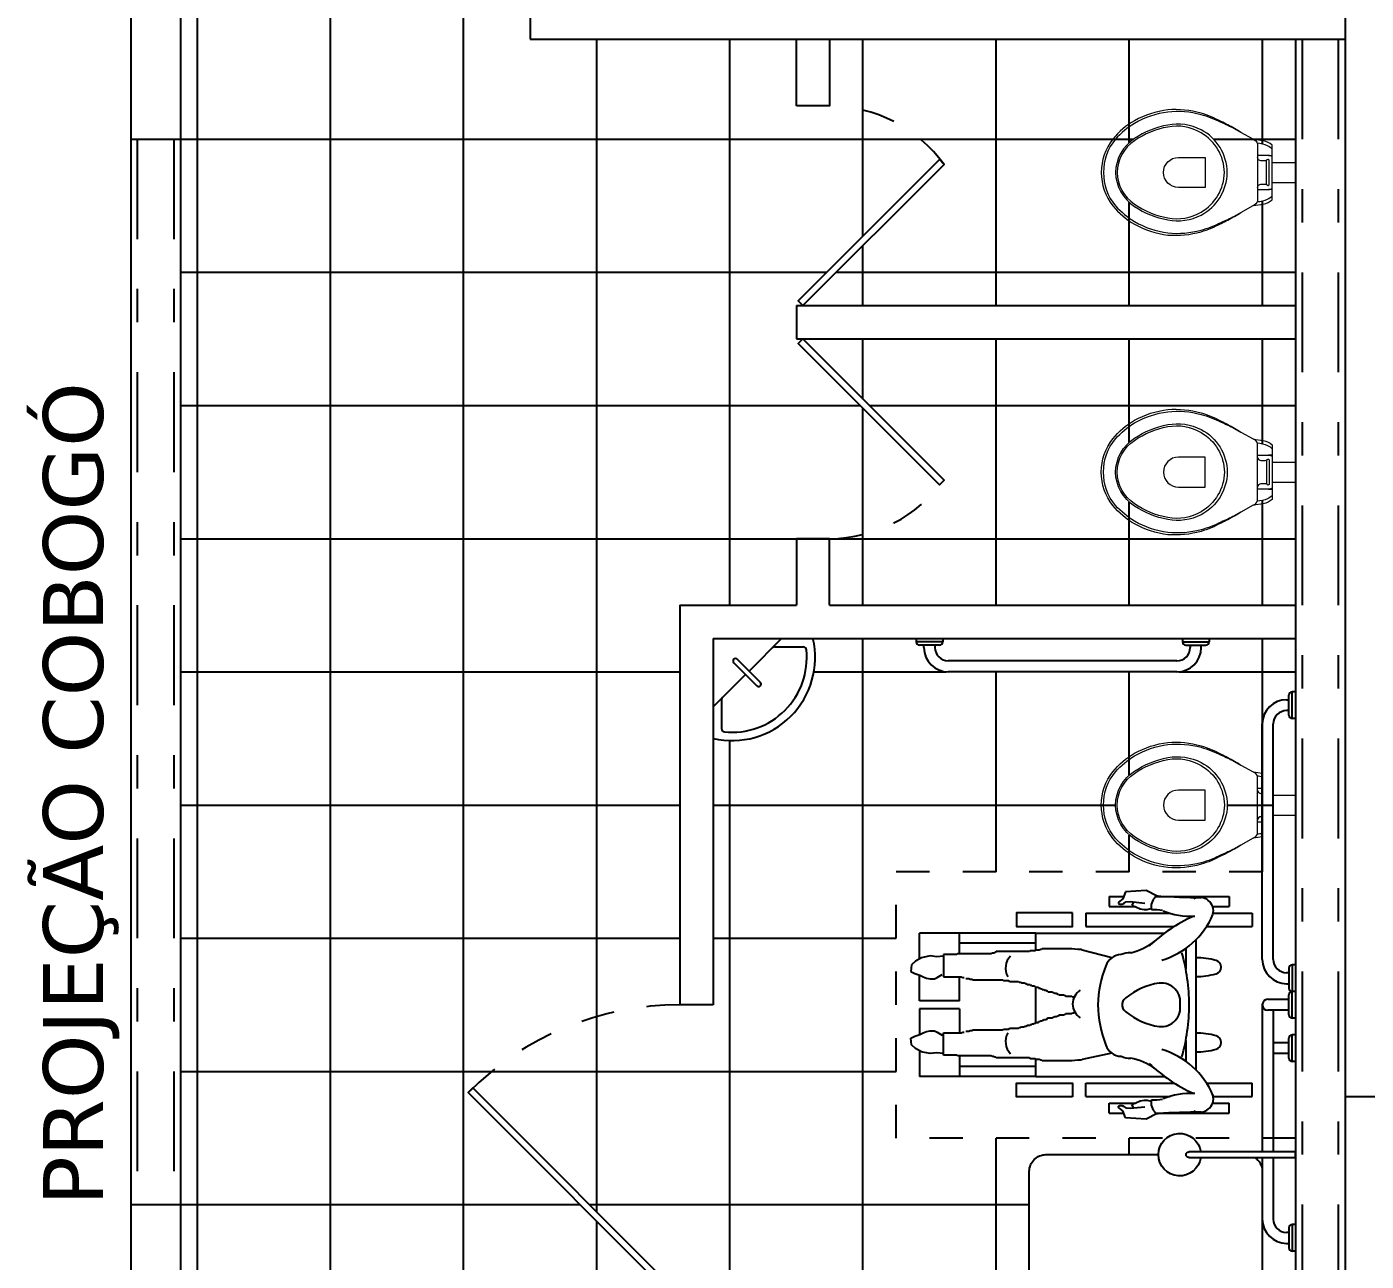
# Model space of a CAD drawing. Header units: inches. Extents: x -64 to 509, y -100 to 268.
# Drawn here: x 471.482 to 475.506, y -16.745 to -13.037 of the extents above; entities that cross this region are included whole.
import ezdxf
from ezdxf.enums import TextEntityAlignment as Align

# ---------------------------------------------------------------- set-up
doc = ezdxf.new("R2010")
doc.units = ezdxf.units.IN
doc.header["$MEASUREMENT"] = 0
for name, pattern in [('DASHDOTX2', [2, 1, -0.5, 0, -0.5]), ('HIDDEN', [0.375, 0.25, -0.125]), ('HIDDEN2', [0.1875, 0.125, -0.0625])]:
    doc.linetypes.add(name, pattern=pattern)
for name, color, linetype in [('ARQ_REBOCO', 4, 'Continuous'), ('BL-SAN-01', 1, 'Continuous'), ('COBOGO', 2, 'Continuous'), ('EQUIP', 3, 'Continuous'), ('ESQUADRIA', 2, 'Continuous'), ('PISOS', 8, 'Continuous'), ('PROJ COBERTA', 8, 'DASHDOTX2'), ('PROJEÇÃO', 8, 'HIDDEN'), ('TXAMB', 2, 'Continuous'), ('VISTA1', 1, 'Continuous')]:
    doc.layers.add(name, color=color, linetype=linetype)
doc.layers.add('BANHEIRO', color=1, linetype='Continuous', lineweight=20)
doc.styles.add('AMB100', font='verdana.ttf')

# ---------------------------------------------------------------- blocks, each defined once
blk = doc.blocks.new('Chuveiro')
for p, q in [((-0.3926, 0.01), (0, 0.01)), ((0, 0.01), (0, -0.01)), ((0, -0.01), (-0.3926, -0.01))]:
    blk.add_line(p, q)
for centre, radius, start, end in [((-0.4259, 0), 0.078, 7.3661, 352.6339), ((-0.3926, 0), 0.01, 90, 270)]:
    blk.add_arc(centre, radius, start, end)

msp = doc.modelspace()

# ---------------------------------------------------------------- hatches: boundary and pattern name
at = {"layer": 'PISOS'}
h = msp.add_hatch(dxfattribs=at)
h.set_pattern_fill('_USER,_O', color=256, scale=0.4, double=1, pattern_type=0)
h.set_pattern_definition([(0, (471.9942, -7.7748), (0, -0.4), []), (270, (471.9942, -7.7748), (-0.4, -2e-17), [])])
edge = h.paths.add_edge_path()
edge.add_line((473.0442, -8.8748), (471.9442, -8.8748))
edge.add_line((471.9442, -8.8748), (471.9442, -7.7746))
edge.add_line((471.9442, -7.7746), (472.511, -7.7748))
edge.add_line((472.511, -7.7748), (472.511, -8.0598))
edge.add_arc((472.5192, -8.123), 0.0638, 97.3661, 442.6339)
edge.add_line((472.5274, -8.0598), (472.5274, -7.7748))
edge.add_line((472.5274, -7.7748), (473.0442, -7.7748))
edge.add_line((473.0442, -7.7748), (473.0442, -8.8748))
edge = h.paths.add_edge_path()
edge.add_line((474.1442, -8.8748), (473.1442, -8.8748))
edge.add_line((473.1442, -8.8748), (473.1442, -7.7748))
edge.add_line((473.1442, -7.7748), (473.636, -7.7748))
edge.add_line((473.636, -7.7748), (473.636, -8.0598))
edge.add_arc((473.6442, -8.123), 0.0638, 97.3661, 442.6339)
edge.add_line((473.6524, -8.0598), (473.6524, -7.7748))
edge.add_line((473.6524, -7.7748), (474.1442, -7.7748))
edge.add_line((474.1442, -7.7748), (474.1442, -8.8748))
edge = h.paths.add_edge_path()
edge.add_line((475.2942, -8.8748), (474.2442, -8.8748))
edge.add_line((474.2442, -8.8748), (474.2442, -7.7748))
edge.add_line((474.2442, -7.7748), (474.761, -7.7748))
edge.add_line((474.761, -7.7748), (474.761, -8.0598))
edge.add_arc((474.7692, -8.123), 0.0638, 97.3661, 442.6339)
edge.add_line((474.7774, -8.0598), (474.7774, -7.7748))
edge.add_line((474.7774, -7.7748), (475.2942, -7.7748))
edge.add_line((475.2942, -7.7748), (475.2942, -8.8748))
edge = h.paths.add_edge_path(flags=17)
edge.add_line((475.2942, -12.8548), (474.4586, -12.8548))
edge.add_arc((475.3388, -12.8548), 0.8802, 92.9021, 180, ccw=False)
edge.add_line((475.2942, -11.9757), (475.2942, -12.8548))
edge = h.paths.add_edge_path(flags=17)
edge.add_line((475.2942, -13.8748), (473.8142, -13.8748))
edge.add_line((473.8142, -13.8748), (474.2385, -13.4505))
edge.add_arc((473.8908, -13.7065), 0.4317, 36.3644, 89.5499)
edge.add_line((473.8942, -13.2748), (473.8942, -13.0748))
edge.add_line((473.8942, -13.0748), (475.2942, -13.0748))
edge.add_line((475.2942, -13.0748), (475.2942, -13.8748))
edge = h.paths.add_edge_path(flags=16)
edge.add_arc((474.938, -13.375), 0.2827, 264.3529, 284.7949)
edge.add_arc((474.948, -13.3683), 0.2868, 282.5179, 295.2093)
edge.add_arc((474.9306, -13.3772), 0.2868, 286.1139, 299.1258, ccw=False)
edge.add_arc((474.9505, -13.3765), 0.2827, 261.8101, 282.1989, ccw=False)
edge = h.paths.add_edge_path(flags=16)
edge.add_arc((474.8785, -13.4717), 0.1253, 181.4139, 236.9811)
edge.add_arc((474.9615, -13.3469), 0.2753, 236.6498, 259.2543)
edge.add_arc((474.9392, -13.4653), 0.1548, 259.1959, 297.0622)
edge.add_arc((474.9436, -13.4739), 0.1451, 297.0541, 359.647)
edge.add_arc((474.9436, -13.4757), 0.1451, 0.353, 62.9459)
edge.add_arc((474.9392, -13.4843), 0.1548, 62.9378, 100.8041)
edge.add_arc((474.9615, -13.6027), 0.2753, 100.7457, 123.3502)
edge.add_arc((474.8785, -13.4779), 0.1253, 123.0189, 178.5861)
edge = h.paths.add_edge_path(flags=0)
edge.add_arc((474.873, -13.4737), 0.1148, 180.5571, 236.8327)
edge.add_arc((474.9562, -13.3592), 0.2562, 235.2647, 259.6584)
edge.add_arc((474.9374, -13.4723), 0.1417, 258.9303, 300.9222)
edge.add_arc((474.9406, -13.4728), 0.1396, 299.9011, 359.1678)
edge.add_arc((474.9406, -13.4768), 0.1396, 0.8322, 60.0989)
edge.add_arc((474.9374, -13.4773), 0.1417, 59.0778, 101.0697)
edge.add_arc((474.9562, -13.5904), 0.2562, 100.3416, 124.7353)
edge.add_arc((474.873, -13.4759), 0.1148, 123.1673, 179.4429)
edge = h.paths.add_edge_path(flags=0)
edge.add_line((474.9422, -13.5198), (475.0222, -13.5198))
edge.add_line((475.0222, -13.5198), (475.0222, -13.4298))
edge.add_line((475.0222, -13.4298), (474.9422, -13.4298))
edge.add_arc((474.9422, -13.4748), 0.045, 90, 270)
edge = h.paths.add_edge_path(flags=16)
edge.add_arc((475.1713, -13.4642), 0.0986, 275.1846, 293.2307)
edge.add_arc((475.1807, -13.499), 0.0631, 297.8962, 313.6054)
edge.add_line((475.2242, -13.5447), (475.2242, -13.4049))
edge.add_arc((475.1807, -13.4506), 0.0631, 46.3946, 62.1038)
edge.add_arc((475.1713, -13.4855), 0.0986, 66.7693, 84.8154)
edge.add_line((475.1802, -13.3872), (475.1802, -13.5624))
edge = h.paths.add_edge_path(flags=0)
edge.add_line((475.2067, -13.4389), (475.2067, -13.4398))
edge.add_line((475.2067, -13.4398), (475.2032, -13.4398))
edge.add_arc((475.2032, -13.4328), 0.007, 270, 300.082)
edge = h.paths.add_edge_path(flags=17)
edge.add_line((475.2942, -14.7748), (473.8942, -14.7748))
edge.add_line((473.8942, -14.7748), (473.8942, -14.5748))
edge.add_arc((473.8908, -14.1431), 0.4317, 270.4501, 323.6356)
edge.add_line((474.2385, -14.3991), (473.8142, -13.9748))
edge.add_line((473.8142, -13.9748), (475.2942, -13.9748))
edge.add_line((475.2942, -13.9748), (475.2942, -14.7748))
edge = h.paths.add_edge_path(flags=16)
edge.add_arc((474.938, -14.275), 0.2827, 264.3529, 284.7949)
edge.add_arc((474.948, -14.2683), 0.2868, 282.5179, 295.2093)
edge.add_arc((474.9306, -14.2772), 0.2868, 286.1139, 299.1258, ccw=False)
edge.add_arc((474.9505, -14.2765), 0.2827, 261.8101, 282.1989, ccw=False)
edge = h.paths.add_edge_path(flags=16)
edge.add_arc((474.8785, -14.3717), 0.1253, 181.4139, 236.9811)
edge.add_arc((474.9615, -14.2469), 0.2753, 236.6498, 259.2543)
edge.add_arc((474.9392, -14.3653), 0.1548, 259.1959, 297.0622)
edge.add_arc((474.9436, -14.3739), 0.1451, 297.0541, 359.647)
edge.add_arc((474.9436, -14.3757), 0.1451, 0.353, 62.9459)
edge.add_arc((474.9392, -14.3843), 0.1548, 62.9378, 100.8041)
edge.add_arc((474.9615, -14.5027), 0.2753, 100.7457, 123.3502)
edge.add_arc((474.8785, -14.3779), 0.1253, 123.0189, 178.5861)
edge = h.paths.add_edge_path(flags=0)
edge.add_arc((474.873, -14.3737), 0.1148, 180.5571, 236.8327)
edge.add_arc((474.9562, -14.2592), 0.2562, 235.2647, 259.6584)
edge.add_arc((474.9374, -14.3723), 0.1417, 258.9303, 300.9222)
edge.add_arc((474.9406, -14.3728), 0.1396, 299.9011, 359.1678)
edge.add_arc((474.9406, -14.3768), 0.1396, 0.8322, 60.0989)
edge.add_arc((474.9374, -14.3773), 0.1417, 59.0778, 101.0697)
edge.add_arc((474.9562, -14.4904), 0.2562, 100.3416, 124.7353)
edge.add_arc((474.873, -14.3759), 0.1148, 123.1673, 179.4429)
edge = h.paths.add_edge_path(flags=0)
edge.add_line((474.9422, -14.4198), (475.0222, -14.4198))
edge.add_line((475.0222, -14.4198), (475.0222, -14.3298))
edge.add_line((475.0222, -14.3298), (474.9422, -14.3298))
edge.add_arc((474.9422, -14.3748), 0.045, 90, 270)
edge = h.paths.add_edge_path(flags=16)
edge.add_arc((475.1713, -14.3642), 0.0986, 275.1846, 293.2307)
edge.add_arc((475.1807, -14.399), 0.0631, 297.8962, 313.6054)
edge.add_line((475.2242, -14.4447), (475.2242, -14.3049))
edge.add_arc((475.1807, -14.3506), 0.0631, 46.3946, 62.1038)
edge.add_arc((475.1713, -14.3855), 0.0986, 66.7693, 84.8154)
edge.add_line((475.1802, -14.2872), (475.1802, -14.4624))
edge = h.paths.add_edge_path(flags=0)
edge.add_line((475.2067, -14.3389), (475.2067, -14.3398))
edge.add_line((475.2067, -14.3398), (475.2032, -14.3398))
edge.add_arc((475.2032, -14.3328), 0.007, 270, 300.082)
edge = h.paths.add_edge_path()
edge.add_line((474.0942, -15.5748), (474.0942, -16.3748))
edge.add_line((474.0942, -16.3748), (474.9064, -16.3748))
edge.add_arc((474.946, -16.4248), 0.0638, 128.3747, 180)
edge.add_line((474.8822, -16.4248), (474.5442, -16.4248))
edge.add_arc((474.5442, -16.4748), 0.05, 90, 180)
edge.add_line((474.4942, -16.4748), (474.4942, -16.7748))
edge.add_arc((474.5442, -16.7748), 0.05, 180, 270)
edge.add_line((474.5442, -16.8248), (474.5942, -16.8248))
edge.add_line((474.5942, -16.8248), (474.5942, -16.8748))
edge.add_line((474.5942, -16.8748), (474.4842, -16.8748))
edge.add_line((474.4842, -16.8748), (474.4842, -16.8648))
edge.add_arc((474.4742, -16.8648), 0.01, 0, 90)
edge.add_line((474.4742, -16.8548), (474.4607, -16.8548))
edge.add_line((474.4607, -16.8548), (474.4607, -16.7913))
edge.add_arc((474.4442, -16.7913), 0.0165, 0, 180)
edge.add_line((474.4277, -16.7913), (474.4277, -16.8548))
edge.add_line((474.4277, -16.8548), (474.4142, -16.8548))
edge.add_arc((474.4142, -16.8648), 0.01, 90, 180)
edge.add_line((474.4042, -16.8648), (474.4042, -16.8748))
edge.add_line((474.4042, -16.8748), (473.4442, -16.8748))
edge.add_line((473.4442, -16.8748), (473.4584, -16.8607))
edge.add_line((473.4584, -16.8607), (472.8221, -16.2244))
edge.add_arc((473.4442, -16.8748), 0.9, 90, 133.7267, ccw=False)
edge.add_line((473.4442, -15.9748), (473.5442, -15.9748))
edge.add_line((473.5442, -15.9748), (473.5442, -15.1748))
edge.add_arc((473.6009, -14.9315), 0.2498, 256.8838, 373.1162)
edge.add_line((473.8442, -14.8748), (474.1542, -14.8748))
edge.add_line((474.1542, -14.8748), (474.1542, -14.8848))
edge.add_arc((474.1642, -14.8848), 0.01, 180, 270)
edge.add_line((474.1642, -14.8948), (474.1777, -14.8948))
edge.add_line((474.1777, -14.8948), (474.1777, -14.9018))
edge.add_arc((474.2507, -14.9018), 0.073, 180, 270)
edge.add_line((474.2507, -14.9748), (474.9377, -14.9748))
edge.add_arc((474.9377, -14.9018), 0.073, 270, 360)
edge.add_line((475.0107, -14.9018), (475.0107, -14.8948))
edge.add_line((475.0107, -14.8948), (475.0242, -14.8948))
edge.add_arc((475.0242, -14.8848), 0.01, 270, 360)
edge.add_line((475.0342, -14.8848), (475.0342, -14.8748))
edge.add_line((475.0342, -14.8748), (475.2942, -14.8748))
edge.add_line((475.2942, -14.8748), (475.2942, -15.0348))
edge.add_line((475.2942, -15.0348), (475.2842, -15.0348))
edge.add_arc((475.2842, -15.0448), 0.01, 90, 180)
edge.add_line((475.2742, -15.0448), (475.2742, -15.0913))
edge.add_line((475.2742, -15.0913), (475.2672, -15.0913))
edge.add_arc((475.2672, -15.1313), 0.04, 90, 180)
edge.add_line((475.2272, -15.1313), (475.2272, -15.5748))
edge.add_line((475.2272, -15.5748), (474.0942, -15.5748))
edge = h.paths.add_edge_path(flags=16)
edge.add_line((475.1674, -15.4742), (475.1675, -15.4742))
edge.add_line((475.1675, -15.4742), (475.1679, -15.4741))
edge.add_arc((475.1684, -15.4771), 0.003, 98.6732, 109.4635)
edge = h.paths.add_edge_path(flags=16)
edge.add_arc((474.8785, -15.3717), 0.1253, 181.4139, 236.9811)
edge.add_arc((474.9615, -15.2469), 0.2753, 236.6498, 259.2543)
edge.add_arc((474.9392, -15.3653), 0.1548, 259.1959, 297.0622)
edge.add_arc((474.9436, -15.3739), 0.1451, 297.0541, 359.647)
edge.add_arc((474.9436, -15.3757), 0.1451, 0.353, 62.9459)
edge.add_arc((474.9392, -15.3843), 0.1548, 62.9378, 100.8041)
edge.add_arc((474.9615, -15.5027), 0.2753, 100.7457, 123.3502)
edge.add_arc((474.8785, -15.3779), 0.1253, 123.0189, 178.5861)
edge = h.paths.add_edge_path(flags=0)
edge.add_arc((474.873, -15.3737), 0.1148, 180.5571, 236.8327)
edge.add_arc((474.9562, -15.2592), 0.2562, 235.2647, 259.6584)
edge.add_arc((474.9374, -15.3723), 0.1417, 258.9303, 300.9222)
edge.add_arc((474.9406, -15.3728), 0.1396, 299.9011, 359.1678)
edge.add_arc((474.9406, -15.3768), 0.1396, 0.8322, 60.0989)
edge.add_arc((474.9374, -15.3773), 0.1417, 59.0778, 101.0697)
edge.add_arc((474.9562, -15.4904), 0.2562, 100.3416, 124.7353)
edge.add_arc((474.873, -15.3759), 0.1148, 123.1673, 179.4429)
edge = h.paths.add_edge_path(flags=0)
edge.add_line((474.9422, -15.4198), (475.0222, -15.4198))
edge.add_line((475.0222, -15.4198), (475.0222, -15.3298))
edge.add_line((475.0222, -15.3298), (474.9422, -15.3298))
edge.add_arc((474.9422, -15.3748), 0.045, 90, 270)
edge = h.paths.add_edge_path()
edge.add_arc((473.4442, -16.8748), 0.9, 90, 133.7267)
edge.add_line((472.8221, -16.2244), (472.822, -16.2243))
edge.add_line((472.822, -16.2243), (472.8078, -16.2384))
edge.add_line((472.8078, -16.2384), (473.4442, -16.8748))
edge.add_line((473.4442, -16.8748), (471.9442, -16.8746))
edge.add_line((471.9442, -16.8746), (471.9442, -8.8748))
edge.add_line((471.9442, -8.8748), (475.2942, -8.8748))
edge.add_line((475.2942, -8.8748), (475.2942, -10.2248))
edge.add_line((475.2942, -10.2248), (472.8942, -10.2248))
edge.add_line((472.8942, -10.2248), (472.8942, -10.6748))
edge.add_line((472.8942, -10.6748), (472.7942, -10.6748))
edge.add_line((472.7942, -10.6748), (472.7942, -10.8248))
edge.add_line((472.7942, -10.8248), (472.7942, -11.3246))
edge.add_line((472.7942, -11.3246), (475.2942, -11.3246))
edge.add_line((475.2942, -11.3246), (475.2942, -11.9248))
edge.add_line((475.2942, -11.9248), (475.2942, -11.9757))
edge.add_arc((475.3388, -12.8548), 0.8802, 92.9021, 180)
edge.add_line((474.4586, -12.8548), (474.4586, -12.8748))
edge.add_line((474.4586, -12.8748), (475.3586, -12.8748))
edge.add_line((475.3586, -12.8748), (475.3586, -12.9248))
edge.add_line((475.3586, -12.9248), (472.9942, -12.9248))
edge.add_line((472.9942, -12.9248), (472.9942, -13.0748))
edge.add_line((472.9942, -13.0748), (473.7942, -13.0748))
edge.add_line((473.7942, -13.0748), (473.7942, -13.2748))
edge.add_line((473.7942, -13.2748), (473.8942, -13.2748))
edge.add_arc((473.8908, -13.7065), 0.4317, 39.0405, 89.5499, ccw=False)
edge.add_line((474.2261, -13.4346), (473.8001, -13.8607))
edge.add_line((473.8001, -13.8607), (473.8142, -13.8748))
edge.add_line((473.8142, -13.8748), (473.7942, -13.8748))
edge.add_line((473.7942, -13.8748), (473.7942, -13.9748))
edge.add_line((473.7942, -13.9748), (473.8142, -13.9748))
edge.add_line((473.8142, -13.9748), (473.8001, -13.989))
edge.add_line((473.8001, -13.989), (474.2261, -14.415))
edge.add_arc((473.8908, -14.1431), 0.4317, 269.5499, 320.9595, ccw=False)
edge.add_line((473.8874, -14.5748), (473.7942, -14.5748))
edge.add_line((473.7942, -14.5748), (473.7942, -14.7748))
edge.add_line((473.7942, -14.7748), (473.4442, -14.7748))
edge.add_line((473.4442, -14.7748), (473.4442, -15.9748))

# ---------------------------------------------------------------- linework, layer by layer
at = {"layer": 'ARQ_REBOCO', "ltscale": 10}
for p, q in [((471.7942, 3.3504), (471.7942, -17.0498)), ((471.9442, 3.3504), (471.9442, -17.0498)), ((472.9942, -12.9246), (472.9942, -13.0746)), ((475.4442, -17.0246), (475.4442, -12.9246)), ((472.9942, -13.0746), (475.2942, -13.0746)), ((475.2942, -13.0746), (475.2942, -16.8746)), ((473.7942, -13.8746), (473.7942, -13.9746)), ((473.7942, -13.8746), (475.2942, -13.8746)), ((473.7942, -13.9746), (475.2942, -13.9746)), ((473.4442, -14.7746), (473.7942, -14.7746)), ((473.4442, -14.7746), (473.4442, -15.9746)), ((473.8942, -14.7746), (475.2942, -14.7746)), ((473.5442, -14.8746), (475.2942, -14.8746)), ((473.5442, -14.8746), (473.5442, -15.9746)), ((473.5442, -15.9746), (473.4442, -15.9746))]:
    msp.add_line(p, q, dxfattribs=at)
msp.add_lwpolyline([(473.7942, -13.2746), (473.7942, -13.0746), (473.8942, -13.0746), (473.8942, -13.2746)], close=True, dxfattribs=at)
msp.add_lwpolyline([(473.8942, -14.7746), (473.8942, -14.5746), (473.7942, -14.5746), (473.7942, -14.7746)], dxfattribs=at)
at = {"layer": 'BANHEIRO'}
for p, q in [((475.2242, -13.5571), (475.2242, -13.3922)), ((475.2067, -13.5106), (475.2067, -13.4387)), ((475.2242, -13.4446), (475.2942, -13.4446)), ((475.2242, -13.5046), (475.2942, -13.5046)), ((475.2242, -14.2922), (475.2242, -14.4571)), ((475.2067, -14.3387), (475.2067, -14.4106)), ((475.2242, -14.3446), (475.2942, -14.3446)), ((475.2242, -14.4046), (475.2942, -14.4046)), ((475.2272, -15.3446), (475.2942, -15.3446)), ((475.2272, -15.4046), (475.2942, -15.4046))]:
    msp.add_line(p, q, dxfattribs=at)
for points in [[(475.2242, -13.3922, 0.110292), (475.1971, -13.3798), (475.1679, -13.3753, -0.047116), (475.1674, -13.3752, -0.044891), (475.1669, -13.375), (475.1302, -13.3546, 0.036783), (475.1102, -13.3426, 0.0196), (475.0702, -13.3216, 0.056836), (475.0102, -13.2966, 0.089116), (474.9102, -13.2866, 0.095425), (474.8102, -13.3191, 0.091656), (474.7447, -13.3746, 0.16072), (474.7102, -13.4746, 0.16072), (474.7447, -13.5746, 0.091656), (474.8102, -13.6301, 0.095425), (474.9102, -13.6626, 0.089116), (475.0102, -13.6526, 0.056836), (475.0702, -13.6276, 0.0196), (475.1102, -13.6066, 0.036783), (475.1302, -13.5946), (475.1669, -13.5743, -0.044891), (475.1674, -13.5741, -0.047116), (475.1679, -13.5739), (475.1971, -13.5695, 0.110292), (475.2242, -13.5571, 0.110292)], [(475.1302, -13.3546), (475.1102, -13.3436, 0.0204), (475.0702, -13.3246, 0.050595), (475.0102, -13.3011, 0.089432), (474.9102, -13.2931, 0.098712), (474.8102, -13.3271, 0.072481), (474.7532, -13.3746, 0.182574), (474.7172, -13.4746, 0.182574), (474.7532, -13.5746, 0.072481), (474.8102, -13.6221, 0.098712), (474.9102, -13.6561, 0.089432), (475.0102, -13.6481, 0.050595), (475.0702, -13.6246, 0.0204), (475.1102, -13.6056), (475.1302, -13.5946)], [(475.1674, -13.3752), (475.1701, -13.3768, -0.269143), (475.1802, -13.3941), (475.1802, -13.5551, -0.269143), (475.1701, -13.5725), (475.1674, -13.5741)], [(475.2242, -13.4047, 0.068652), (475.2102, -13.3946, 0.082359), (475.1789, -13.3869)], [(475.2242, -13.4273, 0.15436), (475.2127, -13.4236), (475.1802, -13.4236)], [(475.1802, -13.5196, -0.414214), (475.1902, -13.5096), (475.2032, -13.5096, -0.226163), (475.2086, -13.5122, 0.733322), (475.2152, -13.5096), (475.2152, -13.4396, 0.733322), (475.2086, -13.437, -0.226163), (475.2032, -13.4396), (475.1902, -13.4396, -0.414214), (475.1802, -13.4296)], [(475.1789, -13.5623, 0.082359), (475.2102, -13.5546, 0.068652), (475.2242, -13.5446, 0.068652)], [(475.1802, -13.5256), (475.2127, -13.5256, 0.15436), (475.2242, -13.522, 0.15436)], [(475.2242, -14.4571, -0.110292), (475.1971, -14.4695), (475.1679, -14.4739, 0.047116), (475.1674, -14.4741, 0.044891), (475.1669, -14.4743), (475.1302, -14.4946, -0.036783), (475.1102, -14.5066, -0.0196), (475.0702, -14.5276, -0.056836), (475.0102, -14.5526, -0.089116), (474.9102, -14.5626, -0.095425), (474.8102, -14.5301, -0.091656), (474.7447, -14.4746, -0.16072), (474.7102, -14.3746, -0.16072), (474.7447, -14.2746, -0.091656), (474.8102, -14.2191, -0.095425), (474.9102, -14.1866, -0.089116), (475.0102, -14.1966, -0.056836), (475.0702, -14.2216, -0.0196), (475.1102, -14.2426, -0.036783), (475.1302, -14.2546), (475.1669, -14.275, 0.044891), (475.1674, -14.2752, 0.047116), (475.1679, -14.2753), (475.1971, -14.2798, -0.110292), (475.2242, -14.2922, -0.110292)], [(475.1302, -14.4946), (475.1102, -14.5056, -0.0204), (475.0702, -14.5246, -0.050595), (475.0102, -14.5481, -0.089432), (474.9102, -14.5561, -0.098712), (474.8102, -14.5221, -0.072481), (474.7532, -14.4746, -0.182574), (474.7172, -14.3746, -0.182574), (474.7532, -14.2746, -0.072481), (474.8102, -14.2271, -0.098712), (474.9102, -14.1931, -0.089432), (475.0102, -14.2011, -0.050595), (475.0702, -14.2246, -0.0204), (475.1102, -14.2436), (475.1302, -14.2546)], [(475.1674, -14.4741), (475.1701, -14.4725, 0.269143), (475.1802, -14.4551), (475.1802, -14.2941, 0.269143), (475.1701, -14.2768), (475.1674, -14.2752)], [(475.1789, -14.2869, -0.082359), (475.2102, -14.2946, -0.068652), (475.2242, -14.3047, -0.068652)], [(475.1802, -14.3236), (475.2127, -14.3236, -0.15436), (475.2242, -14.3273, -0.15436)], [(475.1802, -14.3296, 0.414214), (475.1902, -14.3396), (475.2032, -14.3396, 0.226163), (475.2086, -14.337, -0.733322), (475.2152, -14.3396), (475.2152, -14.4096, -0.733322), (475.2086, -14.4122, 0.226163), (475.2032, -14.4096), (475.1902, -14.4096, 0.414214), (475.1802, -14.4196)], [(475.2242, -14.4446, -0.068652), (475.2102, -14.4546, -0.082359), (475.1789, -14.4623)], [(475.2242, -14.422, -0.15436), (475.2127, -14.4256), (475.1802, -14.4256)], [(475.1942, -15.4699), (475.1679, -15.4739, 0.047116), (475.1674, -15.4741, 0.044891), (475.1669, -15.4743), (475.1302, -15.4946, -0.036783), (475.1102, -15.5066, -0.0196), (475.0702, -15.5276, -0.056836), (475.0102, -15.5526, -0.089116), (474.9102, -15.5626, -0.095425), (474.8102, -15.5301, -0.091656), (474.7447, -15.4746, -0.16072), (474.7102, -15.3746, -0.16072), (474.7447, -15.2746, -0.091656), (474.8102, -15.2191, -0.095425), (474.9102, -15.1866, -0.089116), (475.0102, -15.1966, -0.056836), (475.0702, -15.2216, -0.0196), (475.1102, -15.2426, -0.036783), (475.1302, -15.2546), (475.1669, -15.275, 0.044891), (475.1674, -15.2752, 0.047116), (475.1679, -15.2753), (475.1942, -15.2793)], [(475.1302, -15.4946), (475.1102, -15.5056, -0.0204), (475.0702, -15.5246, -0.050595), (475.0102, -15.5481, -0.089432), (474.9102, -15.5561, -0.098712), (474.8102, -15.5221, -0.072481), (474.7532, -15.4746, -0.182574), (474.7172, -15.3746, -0.182574), (474.7532, -15.2746, -0.072481), (474.8102, -15.2271, -0.098712), (474.9102, -15.1931, -0.089432), (475.0102, -15.2011, -0.050595), (475.0702, -15.2246, -0.0204), (475.1102, -15.2436), (475.1302, -15.2546)], [(475.1674, -15.4741), (475.1701, -15.4725, 0.269143), (475.1802, -15.4551), (475.1802, -15.2941, 0.269143), (475.1701, -15.2768), (475.1674, -15.2752)], [(475.1789, -15.2869, -0.039426), (475.1942, -15.2893, -0.039426)], [(475.1802, -15.3296, 0.414214), (475.1902, -15.3396), (475.1942, -15.3396)], [(475.1942, -15.4096), (475.1902, -15.4096, 0.414214), (475.1802, -15.4196)], [(475.1942, -15.4599, -0.039426), (475.1789, -15.4623)]]:
    msp.add_lwpolyline(points, format="xyb", dxfattribs=at)
for points in [[(474.7532, -13.4746, 0.247323), (474.8102, -13.5766, 0.098952), (474.9102, -13.6171, 0.167831), (475.0102, -13.6026, 0.278895), (475.0887, -13.4746, 0.278895), (475.0102, -13.3466, 0.167831), (474.9102, -13.3321, 0.098952), (474.8102, -13.3726, 0.247323)], [(475.0102, -13.3556, 0.185303), (474.9102, -13.3381, 0.106842), (474.8102, -13.3796, 0.250606), (474.7582, -13.4746, 0.250606), (474.8102, -13.5696, 0.106842), (474.9102, -13.6111, 0.185303), (475.0102, -13.5936, 0.264523), (475.0802, -13.4746, 0.264523)], [(474.9422, -13.4296), (475.0222, -13.4296), (475.0222, -13.5196), (474.9422, -13.5196, -1)], [(474.7532, -14.3746, -0.247323), (474.8102, -14.2726, -0.098952), (474.9102, -14.2321, -0.167831), (475.0102, -14.2466, -0.278895), (475.0887, -14.3746, -0.278895), (475.0102, -14.5026, -0.167831), (474.9102, -14.5171, -0.098952), (474.8102, -14.4766, -0.247323)], [(475.0102, -14.4936, -0.185303), (474.9102, -14.5111, -0.106842), (474.8102, -14.4696, -0.250606), (474.7582, -14.3746, -0.250606), (474.8102, -14.2796, -0.106842), (474.9102, -14.2381, -0.185303), (475.0102, -14.2556, -0.264523), (475.0802, -14.3746, -0.264523)], [(474.9422, -14.4196), (475.0222, -14.4196), (475.0222, -14.3296), (474.9422, -14.3296, 1)], [(474.7532, -15.3746, -0.247323), (474.8102, -15.2726, -0.098952), (474.9102, -15.2321, -0.167831), (475.0102, -15.2466, -0.278895), (475.0887, -15.3746, -0.278895), (475.0102, -15.5026, -0.167831), (474.9102, -15.5171, -0.098952), (474.8102, -15.4766, -0.247323)], [(475.0102, -15.4936, -0.185303), (474.9102, -15.5111, -0.106842), (474.8102, -15.4696, -0.250606), (474.7582, -15.3746, -0.250606), (474.8102, -15.2796, -0.106842), (474.9102, -15.2381, -0.185303), (475.0102, -15.2556, -0.264523), (475.0802, -15.3746, -0.264523)], [(474.9422, -15.4196), (475.0222, -15.4196), (475.0222, -15.3296), (474.9422, -15.3296, 1)]]:
    msp.add_lwpolyline(points, format="xyb", close=True, dxfattribs=at)
for points in [[(475.2127, -13.4236), (475.2242, -13.4236)], [(475.2242, -13.5256), (475.2127, -13.5256)], [(475.2242, -14.3236), (475.2127, -14.3236)], [(475.2127, -14.4256), (475.2242, -14.4256)], [(475.1802, -15.3236), (475.1942, -15.3236)], [(475.1942, -15.4256), (475.1802, -15.4256)]]:
    msp.add_lwpolyline(points, dxfattribs=at)
at = {"layer": 'BL-SAN-01'}
for p, q in [((474.7342, -15.6496), (474.778, -15.6496)), ((474.7342, -15.6496), (474.7342, -15.6796)), ((474.7835, -15.6351), (474.7755, -15.656)), ((474.8448, -15.631), (474.7835, -15.6351)), ((474.8783, -15.648), (474.8448, -15.631)), ((474.8745, -15.6496), (475.0942, -15.6496)), ((475.0942, -15.6496), (475.0942, -15.6796)), ((474.7342, -15.6796), (474.8129, -15.6796)), ((474.7755, -15.656), (474.7619, -15.6661)), ((474.7619, -15.6661), (474.7619, -15.6692)), ((474.7619, -15.6692), (474.7619, -15.6701)), ((474.7619, -15.6701), (474.7657, -15.6722)), ((474.7657, -15.6722), (474.7696, -15.6721)), ((474.7696, -15.6721), (474.7734, -15.6721)), ((474.7734, -15.6721), (474.7779, -15.6698)), ((474.7779, -15.6698), (474.784, -15.6651)), ((474.784, -15.6651), (474.7971, -15.664)), ((474.7971, -15.664), (474.8417, -15.6688)), ((474.807, -15.6663), (474.8019, -15.6755)), ((474.8019, -15.6755), (474.8081, -15.6785)), ((474.8081, -15.6785), (474.8142, -15.6799)), ((474.8142, -15.6799), (474.8273, -15.6859)), ((474.8273, -15.6859), (474.8396, -15.6887)), ((474.8396, -15.6887), (474.8481, -15.6886)), ((474.8481, -15.6886), (474.8603, -15.6853)), ((475.0451, -15.6796), (475.0942, -15.6796)), ((474.6642, -15.6996), (474.9177, -15.6996)), ((474.6642, -15.6996), (474.6642, -15.7396)), ((475.0467, -15.6996), (475.1642, -15.6996)), ((475.1642, -15.6996), (475.1642, -15.7396)), ((474.5142, -15.7596), (474.1642, -15.7596)), ((474.1642, -15.837), (474.1642, -15.7596)), ((474.2842, -15.8216), (474.2842, -15.7596)), ((474.5142, -15.8108), (474.5142, -15.7596)), ((474.5142, -15.7596), (474.9002, -15.7596)), ((474.6642, -15.7396), (474.9294, -15.7396)), ((475.0267, -15.7396), (475.1642, -15.7396)), ((474.5142, -15.7896), (474.2842, -15.7896)), ((474.3946, -15.8149), (474.3923, -15.8172)), ((474.4948, -15.8149), (474.3946, -15.8149)), ((474.4971, -15.8127), (474.4948, -15.8149)), ((474.5104, -15.8127), (474.4971, -15.8127)), ((474.5149, -15.8105), (474.5104, -15.8127)), ((474.5238, -15.8105), (474.5149, -15.8105)), ((474.5283, -15.8082), (474.5238, -15.8105)), ((474.5305, -15.8082), (474.5283, -15.8082)), ((474.5327, -15.806), (474.5305, -15.8082)), ((474.6219, -15.806), (474.5327, -15.806)), ((474.6397, -15.8082), (474.6219, -15.806)), ((474.6508, -15.8082), (474.6397, -15.8082)), ((474.6531, -15.8105), (474.6508, -15.8082)), ((474.7424, -15.8331), (474.6531, -15.8105)), ((474.9642, -15.8053), (474.9642, -15.8673)), ((474.9942, -15.7799), (474.9942, -16.1694)), ((474.1405, -15.8549), (474.1384, -15.8749)), ((474.1526, -15.8433), (474.1405, -15.8549)), ((474.17, -15.8338), (474.1526, -15.8433)), ((474.1739, -15.8322), (474.17, -15.8338)), ((474.1959, -15.8279), (474.1739, -15.8322)), ((474.2168, -15.8307), (474.1959, -15.8279)), ((474.2266, -15.8299), (474.2168, -15.8307)), ((474.2362, -15.8287), (474.2266, -15.8299)), ((474.2361, -15.8238), (474.2363, -15.8908)), ((474.2765, -15.8238), (474.2361, -15.8238)), ((474.2787, -15.8216), (474.2765, -15.8238)), ((474.379, -15.8216), (474.2787, -15.8216)), ((474.3834, -15.8194), (474.379, -15.8216)), ((474.3879, -15.8194), (474.3834, -15.8194)), ((474.3901, -15.8172), (474.3879, -15.8194)), ((474.3923, -15.8172), (474.3901, -15.8172)), ((474.1384, -15.8749), (474.1501, -15.8802)), ((474.1501, -15.8802), (474.1655, -15.8852)), ((474.1642, -15.9623), (474.1642, -15.8847)), ((474.1655, -15.8852), (474.1755, -15.8905)), ((474.1755, -15.8905), (474.1856, -15.8949)), ((474.1856, -15.8949), (474.1964, -15.8969)), ((474.2093, -15.8967), (474.2178, -15.8929)), ((474.2178, -15.8929), (474.2321, -15.8834)), ((474.2363, -15.8908), (474.2898, -15.8908)), ((474.2842, -15.9623), (474.2842, -15.8908)), ((474.2898, -15.8908), (474.2943, -15.893)), ((474.2943, -15.893), (474.2987, -15.893)), ((474.3032, -15.8952), (474.3121, -15.8952)), ((474.3121, -15.8952), (474.3166, -15.8975)), ((474.1964, -15.8969), (474.2093, -15.8967)), ((474.3166, -15.8975), (474.321, -15.8975)), ((474.321, -15.8975), (474.3255, -15.8997)), ((474.3255, -15.8997), (474.4146, -15.8997)), ((474.4146, -15.8997), (474.4168, -15.9019)), ((474.4168, -15.9019), (474.4324, -15.9019)), ((474.4324, -15.9019), (474.4347, -15.9042)), ((474.4347, -15.9042), (474.4614, -15.9042)), ((474.4614, -15.9042), (474.4636, -15.9064)), ((474.4636, -15.9064), (474.4681, -15.9064)), ((474.4681, -15.9064), (474.4703, -15.9086)), ((474.4703, -15.9086), (474.4792, -15.9086)), ((474.4792, -15.9086), (474.4815, -15.9109)), ((474.4815, -15.9109), (474.4859, -15.9109)), ((474.4859, -15.9109), (474.4882, -15.9131)), ((474.4882, -15.9131), (474.4971, -15.9131)), ((474.4971, -15.9131), (474.4971, -15.9153)), ((474.4971, -15.9153), (474.5015, -15.9153)), ((474.5015, -15.9153), (474.5015, -15.9175)), ((474.5015, -15.9175), (474.5082, -15.9175)), ((474.5082, -15.9175), (474.5104, -15.9198)), ((474.5104, -15.9198), (474.5127, -15.9198)), ((474.5127, -15.9198), (474.5149, -15.922)), ((474.5142, -16.0279), (474.5142, -15.9213)), ((474.5149, -15.922), (474.5216, -15.922)), ((474.5216, -15.922), (474.5216, -15.9242)), ((474.5216, -15.9242), (474.526, -15.9242)), ((474.526, -15.9242), (474.5283, -15.9265)), ((474.5283, -15.9265), (474.5327, -15.9265)), ((474.5327, -15.9265), (474.5327, -15.9287)), ((474.5327, -15.9287), (474.5372, -15.9287)), ((474.5372, -15.9287), (474.5394, -15.9309)), ((474.5394, -15.9309), (474.5461, -15.9309)), ((474.5461, -15.9309), (474.5483, -15.9332)), ((474.5483, -15.9332), (474.5505, -15.9354)), ((474.5505, -15.9354), (474.5639, -15.9354)), ((474.5639, -15.9354), (474.5661, -15.9376)), ((474.2842, -15.9623), (474.1642, -15.9623)), ((474.5661, -15.9376), (474.5706, -15.9399)), ((474.5706, -15.9399), (474.5751, -15.9399)), ((474.5751, -15.9399), (474.5795, -15.9421)), ((474.5795, -15.9421), (474.5817, -15.9421)), ((474.5817, -15.9421), (474.584, -15.9443)), ((474.584, -15.9443), (474.5973, -15.9443)), ((474.5973, -15.9443), (474.6018, -15.9466)), ((474.6018, -15.9466), (474.604, -15.9488)), ((474.604, -15.9488), (474.6219, -15.9488)), ((474.6219, -15.9488), (474.6241, -15.951)), ((474.6241, -15.951), (474.6285, -15.951)), ((474.6285, -15.951), (474.6308, -15.9532)), ((474.2842, -15.987), (474.1642, -15.987)), ((474.1642, -15.987), (474.1642, -16.0645)), ((474.2842, -15.987), (474.2842, -16.0585)), ((474.5461, -16.0183), (474.5483, -16.0161)), ((474.5483, -16.0161), (474.5505, -16.0139)), ((474.5505, -16.0139), (474.5639, -16.0139)), ((474.5639, -16.0139), (474.5661, -16.0116)), ((474.5661, -16.0116), (474.5706, -16.0094)), ((474.5706, -16.0094), (474.5751, -16.0094)), ((474.5751, -16.0094), (474.5795, -16.0072)), ((474.5795, -16.0072), (474.5817, -16.0072)), ((474.5817, -16.0072), (474.584, -16.0049)), ((474.584, -16.0049), (474.5973, -16.0049)), ((474.5973, -16.0049), (474.6018, -16.0027)), ((474.6018, -16.0027), (474.604, -16.0005)), ((474.604, -16.0005), (474.6219, -16.0005)), ((474.6219, -16.0005), (474.6241, -15.9983)), ((474.6241, -15.9983), (474.6285, -15.9983)), ((474.6285, -15.9983), (474.6308, -15.996)), ((474.1755, -16.0588), (474.1856, -16.0543)), ((474.1856, -16.0543), (474.1964, -16.0523)), ((474.1964, -16.0523), (474.2093, -16.0525)), ((474.2093, -16.0525), (474.2178, -16.0564)), ((474.2178, -16.0564), (474.2321, -16.0658)), ((474.2898, -16.0585), (474.2943, -16.0563)), ((474.2943, -16.0563), (474.2987, -16.0563)), ((474.3032, -16.054), (474.3121, -16.054)), ((474.3121, -16.054), (474.3166, -16.0518)), ((474.3166, -16.0518), (474.321, -16.0518)), ((474.321, -16.0518), (474.3255, -16.0496)), ((474.3255, -16.0496), (474.4146, -16.0496)), ((474.4146, -16.0496), (474.4168, -16.0473)), ((474.4168, -16.0473), (474.4324, -16.0473)), ((474.4324, -16.0473), (474.4347, -16.0451)), ((474.4347, -16.0451), (474.4614, -16.0451)), ((474.4614, -16.0451), (474.4636, -16.0429)), ((474.4636, -16.0429), (474.4681, -16.0429)), ((474.4681, -16.0429), (474.4703, -16.0406)), ((474.4703, -16.0406), (474.4792, -16.0406)), ((474.4792, -16.0406), (474.4815, -16.0384)), ((474.4815, -16.0384), (474.4859, -16.0384)), ((474.4859, -16.0384), (474.4882, -16.0362)), ((474.4882, -16.0362), (474.4971, -16.0362)), ((474.4971, -16.0339), (474.5015, -16.0339)), ((474.4971, -16.0362), (474.4971, -16.0339)), ((474.5015, -16.0317), (474.5082, -16.0317)), ((474.5015, -16.0339), (474.5015, -16.0317)), ((474.5082, -16.0317), (474.5104, -16.0295)), ((474.5104, -16.0295), (474.5127, -16.0295)), ((474.5127, -16.0295), (474.5149, -16.0273)), ((474.5149, -16.0273), (474.5216, -16.0273)), ((474.5216, -16.025), (474.526, -16.025)), ((474.5216, -16.0273), (474.5216, -16.025)), ((474.526, -16.025), (474.5283, -16.0228)), ((474.5283, -16.0228), (474.5327, -16.0228)), ((474.5327, -16.0206), (474.5372, -16.0206)), ((474.5327, -16.0228), (474.5327, -16.0206)), ((474.5372, -16.0206), (474.5394, -16.0183)), ((474.5394, -16.0183), (474.5461, -16.0183)), ((474.1384, -16.0744), (474.1501, -16.0691)), ((474.1405, -16.0944), (474.1384, -16.0744)), ((474.1526, -16.1059), (474.1405, -16.0944)), ((474.1501, -16.0691), (474.1655, -16.0641)), ((474.1655, -16.0641), (474.1755, -16.0588)), ((474.2361, -16.1254), (474.2363, -16.0585)), ((474.2363, -16.0585), (474.2898, -16.0585)), ((474.9642, -16.0819), (474.9642, -16.144)), ((474.17, -16.1154), (474.1526, -16.1059)), ((474.1642, -16.1123), (474.1642, -16.1896)), ((474.1739, -16.117), (474.17, -16.1154)), ((474.1959, -16.1213), (474.1739, -16.117)), ((474.2168, -16.1186), (474.1959, -16.1213)), ((474.2266, -16.1194), (474.2168, -16.1186)), ((474.2362, -16.1206), (474.2266, -16.1194)), ((474.2765, -16.1254), (474.2361, -16.1254)), ((474.2787, -16.1277), (474.2765, -16.1254)), ((474.379, -16.1277), (474.2787, -16.1277)), ((474.2842, -16.1277), (474.2842, -16.1896)), ((474.3834, -16.1299), (474.379, -16.1277)), ((474.3879, -16.1299), (474.3834, -16.1299)), ((474.3901, -16.1321), (474.3879, -16.1299)), ((474.3923, -16.1321), (474.3901, -16.1321)), ((474.3946, -16.1343), (474.3923, -16.1321)), ((474.4948, -16.1343), (474.3946, -16.1343)), ((474.4971, -16.1366), (474.4948, -16.1343)), ((474.5104, -16.1366), (474.4971, -16.1366)), ((474.5149, -16.1388), (474.5104, -16.1366)), ((474.7424, -16.1199), (474.6531, -16.1388)), ((474.5142, -16.1596), (474.2842, -16.1596)), ((474.5142, -16.1896), (474.5142, -16.1385)), ((474.5238, -16.1388), (474.5149, -16.1388)), ((474.5283, -16.141), (474.5238, -16.1388)), ((474.5305, -16.141), (474.5283, -16.141)), ((474.5327, -16.1433), (474.5305, -16.141)), ((474.6219, -16.1433), (474.5327, -16.1433)), ((474.6397, -16.141), (474.6219, -16.1433)), ((474.6508, -16.141), (474.6397, -16.141)), ((474.6531, -16.1388), (474.6508, -16.141)), ((474.5142, -16.1896), (474.1642, -16.1896)), ((474.5142, -16.1896), (474.9002, -16.1896)), ((474.6642, -16.2496), (474.6642, -16.2096)), ((474.6642, -16.2096), (474.9294, -16.2096)), ((475.0267, -16.2096), (475.1642, -16.2096)), ((475.1642, -16.2496), (475.1642, -16.2096)), ((474.6642, -16.2496), (474.9177, -16.2496)), ((475.0467, -16.2496), (475.1642, -16.2496)), ((474.7342, -16.2996), (474.7342, -16.2696)), ((474.7342, -16.2696), (474.8129, -16.2696)), ((474.7619, -16.2792), (474.7657, -16.2771)), ((474.7619, -16.2801), (474.7619, -16.2792)), ((474.7619, -16.2831), (474.7619, -16.2801)), ((474.7755, -16.2932), (474.7619, -16.2831)), ((474.7657, -16.2771), (474.7696, -16.2771)), ((474.7696, -16.2771), (474.7734, -16.2772)), ((474.7734, -16.2772), (474.7779, -16.2795)), ((474.7835, -16.3142), (474.7755, -16.2932)), ((474.7779, -16.2795), (474.784, -16.2842)), ((474.784, -16.2842), (474.7971, -16.2853)), ((474.7971, -16.2853), (474.8417, -16.2805)), ((474.8019, -16.2737), (474.8081, -16.2708)), ((474.807, -16.283), (474.8019, -16.2737)), ((474.8081, -16.2708), (474.8142, -16.2693)), ((474.8142, -16.2693), (474.8273, -16.2634)), ((474.8273, -16.2634), (474.8396, -16.2605)), ((474.8396, -16.2605), (474.8481, -16.2607)), ((474.8481, -16.2607), (474.8603, -16.2639)), ((475.0451, -16.2696), (475.0942, -16.2696)), ((475.0942, -16.2996), (475.0942, -16.2696)), ((474.7342, -16.2996), (474.778, -16.2996)), ((474.8448, -16.3182), (474.7835, -16.3142)), ((474.8783, -16.3013), (474.8448, -16.3182)), ((474.8745, -16.2996), (475.0942, -16.2996))]:
    msp.add_line(p, q, dxfattribs=at)
at = {"layer": 'BL-SAN-01', "linetype": 'HIDDEN2', "ltscale": 0.5}
msp.add_lwpolyline([(475.2942, -15.5746), (475.2942, -16.3746), (474.0942, -16.3746), (474.0942, -15.5746)], close=True, dxfattribs=at)
at = {"layer": 'BL-SAN-01'}
for points in [[(474.6242, -15.6986), (474.4557, -15.6986), (474.4557, -15.7395), (474.6242, -15.7395)], [(474.6242, -16.2507), (474.4557, -16.2507), (474.4557, -16.2098), (474.6242, -16.2098)]]:
    msp.add_lwpolyline(points, close=True, dxfattribs=at)
at = {"layer": 'BL-SAN-01', "linetype": 'HIDDEN2', "ltscale": 0.5}
for centre, radius, start, end in [((473.8908, -13.7064), 0.4317, 36.3644, 89.5499), ((473.8908, -14.1429), 0.4317, 270.4501, 323.6356), ((473.4442, -16.8746), 0.9, 90, 135)]:
    msp.add_arc(centre, radius, start, end, dxfattribs=at)
at = {"layer": 'BL-SAN-01'}
for centre, radius, start, end in [((474.8995, -15.6803), 0.0396, 130.4862, 192.9567), ((474.8803, -15.6578), 0.01, 86.0057, 130.4862), ((475.0115, -13.7778), 1.8745, 266.0057, 269.9744), ((475.0063, -15.6929), 0.0409, 345.9638, 115.9654), ((474.8665, -15.8394), 0.1503, 79.3199, 92.1342), ((474.981, -15.4795), 0.2291, 248.2716, 272.516), ((475.1742, -16.1279), 0.4591, 114.1648, 134.2163), ((474.8243, -15.6095), 0.2406, 286.4175, 337.1692), ((474.7539, -15.6325), 0.1912, 283.5818, 308.2499), ((474.4739, -15.8646), 0.0512, 134.3203, 209.9912), ((474.7716, -15.8737), 0.05, 92.046, 160.9556), ((474.796, -15.8838), 0.0655, 87.5182, 113.5536), ((474.3748, -15.9795), 0.6, 0.4602, 15.5803), ((474.9919, -16.0735), 0.2405, 74.7642, 89.4568), ((475.0497, -15.8614), 0.0208, 0, 74.7642), ((475.016, -15.9788), 0.3159, 157.4115, 179.3086), ((474.9919, -15.6494), 0.2405, 270.5432, 285.2358), ((475.0497, -15.8614), 0.0208, 285.2358, 360), ((474.6736, -15.9722), 0.0492, 122.5271, 237.4729), ((474.9114, -16.1053), 0.1977, 97.8544, 129.9805), ((474.8905, -15.9665), 0.0574, 350.3827, 96.0675), ((475.0356, -15.9704), 0.3355, 180.6642, 201.9106), ((474.8004, -15.9762), 0.0276, 125.5797, 182.4659), ((474.8004, -15.9731), 0.0276, 177.5341, 234.4203), ((474.8905, -15.9828), 0.0574, 263.9325, 9.6173), ((474.3748, -15.9698), 0.6, 344.4197, 359.5398), ((474.9114, -15.844), 0.1977, 230.0195, 262.1456), ((474.4739, -16.0847), 0.0512, 150.0088, 225.6797), ((474.7716, -16.0793), 0.05, 199.0444, 267.954), ((474.9919, -16.2998), 0.2405, 74.7642, 89.4568), ((475.0497, -16.0878), 0.0208, 0, 74.7642), ((475.0497, -16.0878), 0.0208, 285.2358, 360), ((474.796, -16.0692), 0.0655, 246.4464, 272.4818), ((474.764, -16.3153), 0.184, 53.9373, 79.0872), ((474.8243, -16.3398), 0.2406, 22.8308, 73.5825), ((474.9919, -15.8758), 0.2405, 270.5432, 285.2358), ((475.1742, -15.8213), 0.4591, 225.7837, 245.8352), ((474.8665, -16.1099), 0.1503, 267.8658, 280.6801), ((474.981, -16.4698), 0.2291, 87.484, 111.7284), ((475.0063, -16.2563), 0.0409, 244.0346, 14.0362), ((475.0461, -16.2464), 5.986127515325628e-12, 202.9512, 22.7487), ((474.8995, -16.2689), 0.0396, 167.0433, 229.5138), ((475.0115, -18.1714), 1.8745, 90.0256, 93.9943), ((474.8803, -16.2915), 0.01, 229.5138, 273.9943)]:
    msp.add_arc(centre, radius, start, end, dxfattribs=at)
at = {"layer": 'COBOGO', "color": 1}
for p, q in [((473.7493, -14.8746), (473.652, -14.972)), ((473.7284, -14.8996), (473.8146, -14.8996)), ((473.6062, -14.947), (473.6758, -15.0167)), ((473.6166, -14.9366), (473.6862, -15.0062)), ((473.6415, -14.9824), (473.5442, -15.0797)), ((473.5692, -15.0588), (473.5692, -15.1451))]:
    msp.add_line(p, q, dxfattribs=at)
for centre, radius, start, end in [((473.6009, -14.9313), 0.2498, 256.8838, 13.1162), ((473.6009, -14.9313), 0.2248, 264.2047, 5.7953), ((473.7284, -14.9096), 0.01, 90, 135), ((473.8146, -14.9096), 0.01, 5.7953, 90), ((473.6114, -14.9418), 0.00737, 45, 225), ((473.681, -15.0115), 0.00737, 225, 45), ((473.5792, -15.0588), 0.01, 135, 180), ((473.5792, -15.1451), 0.01, 180, 264.2047)]:
    msp.add_arc(centre, radius, start, end, dxfattribs=at)
at = {"layer": 'EQUIP', "color": 2}
for p, q in [((474.1542, -14.8746), (474.1542, -14.8846)), ((474.2342, -14.8846), (474.1542, -14.8846)), ((474.2342, -14.8746), (474.2342, -14.8846)), ((474.9542, -14.8746), (474.9542, -14.8846)), ((474.9542, -14.8846), (475.0342, -14.8846)), ((475.0342, -14.8746), (475.0342, -14.8846)), ((474.2242, -14.8946), (474.1642, -14.8946)), ((474.1777, -14.9016), (474.1777, -14.8946)), ((474.2107, -14.8946), (474.2107, -14.9016)), ((474.9642, -14.8946), (475.0242, -14.8946)), ((474.9777, -14.8946), (474.9777, -14.9016)), ((475.0107, -14.9016), (475.0107, -14.8946)), ((474.9377, -14.9416), (474.2507, -14.9416)), ((474.9377, -14.9746), (474.2507, -14.9746)), ((475.2742, -15.1046), (475.2742, -15.0446)), ((475.2842, -15.1146), (475.2842, -15.0346)), ((475.2942, -15.0346), (475.2842, -15.0346)), ((475.2672, -15.0581), (475.2742, -15.0581)), ((475.2742, -15.0911), (475.2672, -15.0911)), ((475.1942, -15.8381), (475.1942, -15.1311)), ((475.2272, -15.8381), (475.2272, -15.1311)), ((475.2942, -15.1146), (475.2842, -15.1146)), ((475.2842, -15.8546), (475.2842, -15.9346)), ((475.2942, -15.8546), (475.2842, -15.8546)), ((475.2742, -15.8781), (475.2672, -15.8781)), ((475.2742, -15.8646), (475.2742, -15.9246)), ((475.2672, -15.9111), (475.2742, -15.9111)), ((475.2942, -15.9346), (475.2842, -15.9346)), ((475.2842, -16.0146), (475.2842, -15.9346)), ((475.2942, -15.9346), (475.2842, -15.9346)), ((475.1942, -15.9746), (475.1942, -16.4165)), ((475.2107, -15.9581), (475.2742, -15.9581)), ((475.2742, -16.0046), (475.2742, -15.9446)), ((475.2742, -15.9911), (475.2107, -15.9911)), ((475.2272, -15.9911), (475.2272, -16.4165)), ((475.2942, -16.0146), (475.2842, -16.0146)), ((475.2272, -16.0881), (475.2742, -16.0881)), ((475.2742, -16.1346), (475.2742, -16.0746)), ((475.2842, -16.1446), (475.2842, -16.0646)), ((475.2942, -16.0646), (475.2842, -16.0646)), ((475.2742, -16.1211), (475.2272, -16.1211)), ((475.2942, -16.1446), (475.2842, -16.1446)), ((475.1942, -16.4328), (475.1942, -16.6181)), ((475.2272, -16.4328), (475.2272, -16.6181)), ((475.2742, -16.6581), (475.2672, -16.6581)), ((475.2742, -16.6446), (475.2742, -16.7046)), ((475.2842, -16.6346), (475.2842, -16.7146)), ((475.2942, -16.6346), (475.2842, -16.6346)), ((475.2672, -16.6911), (475.2742, -16.6911)), ((475.2942, -16.7146), (475.2842, -16.7146))]:
    msp.add_line(p, q, dxfattribs=at)
at = {"layer": 'EQUIP', "color": 1}
msp.add_lwpolyline([(475.1716, -16.4328, -0.252892), (475.1942, -16.4746), (475.1942, -16.7746, -0.414214), (475.1442, -16.8246), (474.5442, -16.8246, -0.414214), (474.4942, -16.7746), (474.4942, -16.4746, -0.414214), (474.5442, -16.4246), (474.8822, -16.4246)], format="xyb", dxfattribs=at)
at = {"layer": 'EQUIP', "color": 2}
for centre, radius, start, end in [((474.1642, -14.8846), 0.01, 180, 270), ((474.2242, -14.8846), 0.01, 270, 0), ((474.9642, -14.8846), 0.01, 180, 270), ((475.0242, -14.8846), 0.01, 270, 360), ((474.2507, -14.9016), 0.073, 180, 270), ((474.2507, -14.9016), 0.04, 180, 270), ((474.9377, -14.9016), 0.04, 270, 360), ((474.9377, -14.9016), 0.073, 270, 360), ((475.2842, -15.0446), 0.01, 90, 180), ((475.2672, -15.1311), 0.073, 90, 180), ((475.2672, -15.1311), 0.04, 90, 180), ((475.2842, -15.1046), 0.01, 180, 270), ((475.2672, -15.8381), 0.073, 180, 270), ((475.2672, -15.8381), 0.04, 180, 270), ((475.2842, -15.8646), 0.01, 90, 180), ((475.2842, -15.9246), 0.01, 180, 270), ((475.2842, -15.9446), 0.01, 90, 180), ((475.2107, -15.9746), 0.0165, 90, 270), ((475.2842, -16.0046), 0.01, 180, 270), ((475.2842, -16.0746), 0.01, 90, 180), ((475.2842, -16.1346), 0.01, 180, 270), ((475.2672, -16.6181), 0.073, 180, 270), ((475.2672, -16.6181), 0.04, 180, 270), ((475.2842, -16.6446), 0.01, 90, 180), ((475.2842, -16.7046), 0.01, 180, 270)]:
    msp.add_arc(centre, radius, start, end, dxfattribs=at)
at = {"layer": 'ESQUADRIA', "color": 1}
for points in [[(473.8142, -13.8746), (474.2385, -13.4504), (474.2243, -13.4362), (473.8001, -13.8605)], [(473.8142, -13.9746), (474.2385, -14.3989), (474.2243, -14.413), (473.8001, -13.9888)], [(473.4584, -16.8605), (472.822, -16.2241), (472.8078, -16.2382), (473.4442, -16.8746)]]:
    msp.add_lwpolyline(points, close=True, dxfattribs=at)
at = {"layer": 'PROJ COBERTA', "ltscale": 0.3}
for p, q in [((475.3136, -13.0746), (475.3136, -16.8746)), ((475.4236, -16.8746), (475.4236, -13.0746)), ((471.8136, -13.3746), (471.8136, -16.5746)), ((471.9236, -13.3746), (471.9236, -16.5746))]:
    msp.add_line(p, q, dxfattribs=at)
at = {"layer": 'PROJEÇÃO'}
for p, q in [((475.2936, -13.0746), (475.4436, -13.0746)), ((471.7936, -13.3746), (471.9436, -13.3746)), ((471.7936, -16.5746), (471.9436, -16.5746))]:
    msp.add_line(p, q, dxfattribs=at)
at = {"layer": 'VISTA1'}
for q in [(477.7042, -16.2496), (475.4436, -18.0496)]:
    msp.add_line((475.4436, -16.2496), q, dxfattribs=at)

# ---------------------------------------------------------------- block references
at = {"xscale": -0.8176870748751099, "yscale": 0.8176870748751099, "zscale": 0.8176870748751092, "rotation": 180}
msp.add_blockref('Chuveiro', (475.2942, -16.4246), dxfattribs=at)

# ---------------------------------------------------------------- texts
at = {"layer": 'TXAMB', "style": 'AMB100'}
msp.add_text('PROJEÇÃO COBOGÓ', height=0.18, rotation=90, dxfattribs=at).set_placement((471.711, -15.3414), align=Align.CENTER)

doc.saveas('drawing.dxf')
